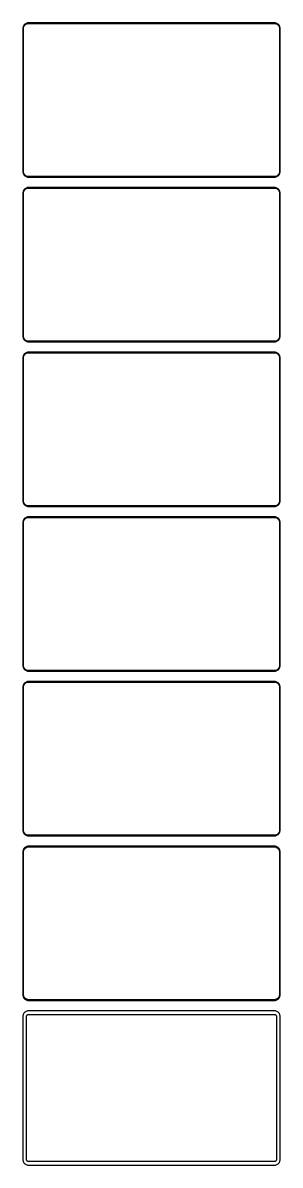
# Model space of a CAD drawing. Header units: metres. Extents: x -112 to 112, y 2093 to 4243.
# Drawn here: x -112 to 112, y 2093 to 3091 of the extents above; entities that cross this region are included whole.
import ezdxf

# ---------------------------------------------------------------- set-up
doc = ezdxf.new("R2010")
doc.units = ezdxf.units.M

msp = doc.modelspace()

# ---------------------------------------------------------------- linework, layer by layer
for p, q in [((-112.461, 3087.13), (-112.5, 3086.5)), ((-112.343, 3087.74), (-112.461, 3087.13)), ((-112.149, 3088.34), (-112.343, 3087.74)), ((-111.882, 3088.91), (-112.149, 3088.34)), ((-112, 3086.25), (-111.963, 3086.85)), ((-111.963, 3086.85), (-111.851, 3087.43)), ((-111.545, 3089.44), (-111.882, 3088.91)), ((-111.851, 3087.43), (-111.666, 3088)), ((-111.666, 3088), (-111.412, 3088.54)), ((-111.145, 3089.92), (-111.545, 3089.44)), ((-111.412, 3088.54), (-111.093, 3089.04)), ((-110.687, 3090.35), (-111.145, 3089.92)), ((-111.093, 3089.04), (-110.713, 3089.5)), ((-110.713, 3089.5), (-110.278, 3089.91)), ((-110.179, 3090.72), (-110.687, 3090.35)), ((-110.278, 3089.91), (-109.795, 3090.26)), ((-109.629, 3091.02), (-110.179, 3090.72)), ((-109.795, 3090.26), (-109.272, 3090.55)), ((-109.045, 3091.26), (-109.629, 3091.02)), ((-109.272, 3090.55), (-108.718, 3090.77)), ((-108.437, 3091.41), (-109.045, 3091.26)), ((-108.718, 3090.77), (-108.14, 3090.92)), ((-107.814, 3091.49), (-108.437, 3091.41)), ((-108.14, 3090.92), (-107.548, 3090.99)), ((107.814, 3091.49), (-107.814, 3091.49)), ((-107.548, 3090.99), (107.548, 3090.99)), ((107.548, 3090.99), (108.14, 3090.92)), ((108.437, 3091.41), (107.814, 3091.49)), ((108.14, 3090.92), (108.718, 3090.77)), ((109.045, 3091.26), (108.437, 3091.41)), ((108.718, 3090.77), (109.272, 3090.55)), ((109.629, 3091.02), (109.045, 3091.26)), ((109.272, 3090.55), (109.795, 3090.26)), ((110.179, 3090.72), (109.629, 3091.02)), ((109.795, 3090.26), (110.278, 3089.91)), ((110.687, 3090.35), (110.179, 3090.72)), ((110.278, 3089.91), (110.713, 3089.5)), ((111.145, 3089.92), (110.687, 3090.35)), ((110.713, 3089.5), (111.093, 3089.04)), ((111.093, 3089.04), (111.412, 3088.54)), ((111.545, 3089.44), (111.145, 3089.92)), ((111.412, 3088.54), (111.666, 3088)), ((111.882, 3088.91), (111.545, 3089.44)), ((111.666, 3088), (111.851, 3087.43)), ((111.851, 3087.43), (111.963, 3086.85)), ((112.149, 3088.34), (111.882, 3088.91)), ((111.963, 3086.85), (112, 3086.25)), ((112.343, 3087.74), (112.149, 3088.34)), ((112.461, 3087.13), (112.343, 3087.74)), ((112.5, 3086.5), (112.461, 3087.13)), ((-112.5, 3086.5), (-112.5, 2961.5)), ((-112, 2961.75), (-112, 3086.25)), ((112, 3086.25), (112, 2961.75)), ((112.5, 2961.5), (112.5, 3086.5)), ((-112.5, 2961.5), (-112.461, 2960.87)), ((-112.461, 2960.87), (-112.343, 2960.26)), ((-112.343, 2960.26), (-112.149, 2959.66)), ((-112.149, 2959.66), (-111.882, 2959.09)), ((-111.963, 2961.15), (-112, 2961.75)), ((-111.851, 2960.57), (-111.963, 2961.15)), ((-111.882, 2959.09), (-111.545, 2958.56)), ((-111.666, 2960), (-111.851, 2960.57)), ((-111.412, 2959.46), (-111.666, 2960)), ((-111.545, 2958.56), (-111.145, 2958.08)), ((-111.093, 2958.96), (-111.412, 2959.46)), ((-111.145, 2958.08), (-110.687, 2957.65)), ((-110.713, 2958.5), (-111.093, 2958.96)), ((-110.278, 2958.09), (-110.713, 2958.5)), ((-110.687, 2957.65), (-110.179, 2957.28)), ((-109.795, 2957.74), (-110.278, 2958.09)), ((-110.179, 2957.28), (-109.629, 2956.98)), ((-109.272, 2957.45), (-109.795, 2957.74)), ((-108.718, 2957.23), (-109.272, 2957.45)), ((-108.14, 2957.08), (-108.718, 2957.23)), ((-107.548, 2957.01), (-108.14, 2957.08)), ((107.548, 2957.01), (-107.548, 2957.01)), ((108.14, 2957.08), (107.548, 2957.01)), ((108.718, 2957.23), (108.14, 2957.08)), ((109.272, 2957.45), (108.718, 2957.23)), ((109.795, 2957.74), (109.272, 2957.45)), ((109.629, 2956.98), (110.179, 2957.28)), ((110.278, 2958.09), (109.795, 2957.74)), ((110.179, 2957.28), (110.687, 2957.65)), ((110.713, 2958.5), (110.278, 2958.09)), ((110.687, 2957.65), (111.145, 2958.08)), ((111.093, 2958.96), (110.713, 2958.5)), ((111.412, 2959.46), (111.093, 2958.96)), ((111.145, 2958.08), (111.545, 2958.56)), ((111.666, 2960), (111.412, 2959.46)), ((111.545, 2958.56), (111.882, 2959.09)), ((111.851, 2960.57), (111.666, 2960)), ((111.963, 2961.15), (111.851, 2960.57)), ((111.882, 2959.09), (112.149, 2959.66)), ((112, 2961.75), (111.963, 2961.15)), ((112.149, 2959.66), (112.343, 2960.26)), ((112.343, 2960.26), (112.461, 2960.87)), ((112.461, 2960.87), (112.5, 2961.5)), ((-109.629, 2947.02), (-110.179, 2946.72)), ((-109.629, 2956.98), (-109.045, 2956.74)), ((-109.045, 2947.26), (-109.629, 2947.02)), ((-109.045, 2956.74), (-108.437, 2956.59)), ((-108.437, 2947.41), (-109.045, 2947.26)), ((-108.437, 2956.59), (-107.814, 2956.51)), ((-107.814, 2947.49), (-108.437, 2947.41)), ((-107.814, 2956.51), (107.814, 2956.51)), ((107.814, 2947.49), (-107.814, 2947.49)), ((107.814, 2956.51), (108.437, 2956.59)), ((108.437, 2947.41), (107.814, 2947.49)), ((108.437, 2956.59), (109.045, 2956.74)), ((109.045, 2947.26), (108.437, 2947.41)), ((109.045, 2956.74), (109.629, 2956.98)), ((109.629, 2947.02), (109.045, 2947.26)), ((110.179, 2946.72), (109.629, 2947.02)), ((-112.461, 2943.13), (-112.5, 2942.5)), ((-112.5, 2942.5), (-112.5, 2817.5)), ((-112.343, 2943.74), (-112.461, 2943.13)), ((-112.149, 2944.34), (-112.343, 2943.74)), ((-111.882, 2944.91), (-112.149, 2944.34)), ((-112, 2942.25), (-111.963, 2942.85)), ((-112, 2817.75), (-112, 2942.25)), ((-111.963, 2942.85), (-111.851, 2943.43)), ((-111.545, 2945.44), (-111.882, 2944.91)), ((-111.851, 2943.43), (-111.666, 2944)), ((-111.666, 2944), (-111.412, 2944.54)), ((-111.145, 2945.92), (-111.545, 2945.44)), ((-111.412, 2944.54), (-111.093, 2945.04)), ((-110.687, 2946.35), (-111.145, 2945.92)), ((-111.093, 2945.04), (-110.713, 2945.5)), ((-110.713, 2945.5), (-110.278, 2945.91)), ((-110.179, 2946.72), (-110.687, 2946.35)), ((-110.278, 2945.91), (-109.795, 2946.26)), ((-109.795, 2946.26), (-109.272, 2946.55)), ((-109.272, 2946.55), (-108.718, 2946.77)), ((-108.718, 2946.77), (-108.14, 2946.92)), ((-108.14, 2946.92), (-107.548, 2946.99)), ((-107.548, 2946.99), (107.548, 2946.99)), ((107.548, 2946.99), (108.14, 2946.92)), ((108.14, 2946.92), (108.718, 2946.77)), ((108.718, 2946.77), (109.272, 2946.55)), ((109.272, 2946.55), (109.795, 2946.26)), ((109.795, 2946.26), (110.278, 2945.91)), ((110.687, 2946.35), (110.179, 2946.72)), ((110.278, 2945.91), (110.713, 2945.5)), ((111.145, 2945.92), (110.687, 2946.35)), ((110.713, 2945.5), (111.093, 2945.04)), ((111.093, 2945.04), (111.412, 2944.54)), ((111.545, 2945.44), (111.145, 2945.92)), ((111.412, 2944.54), (111.666, 2944)), ((111.882, 2944.91), (111.545, 2945.44)), ((111.666, 2944), (111.851, 2943.43)), ((111.851, 2943.43), (111.963, 2942.85)), ((112.149, 2944.34), (111.882, 2944.91)), ((111.963, 2942.85), (112, 2942.25)), ((112, 2942.25), (112, 2817.75)), ((112.343, 2943.74), (112.149, 2944.34)), ((112.461, 2943.13), (112.343, 2943.74)), ((112.5, 2942.5), (112.461, 2943.13)), ((112.5, 2817.5), (112.5, 2942.5)), ((-112.5, 2817.5), (-112.461, 2816.87)), ((-111.963, 2817.15), (-112, 2817.75)), ((-111.851, 2816.57), (-111.963, 2817.15)), ((111.963, 2817.15), (111.851, 2816.57)), ((112, 2817.75), (111.963, 2817.15)), ((112.461, 2816.87), (112.5, 2817.5)), ((-112.461, 2816.87), (-112.343, 2816.26)), ((-112.343, 2816.26), (-112.149, 2815.66)), ((-112.149, 2815.66), (-111.882, 2815.09)), ((-111.882, 2815.09), (-111.545, 2814.56)), ((-111.666, 2816), (-111.851, 2816.57)), ((-111.412, 2815.46), (-111.666, 2816)), ((-111.545, 2814.56), (-111.145, 2814.08)), ((-111.093, 2814.96), (-111.412, 2815.46)), ((-111.145, 2814.08), (-110.687, 2813.65)), ((-110.713, 2814.5), (-111.093, 2814.96)), ((-110.278, 2814.09), (-110.713, 2814.5)), ((-110.687, 2813.65), (-110.179, 2813.28)), ((-109.795, 2813.74), (-110.278, 2814.09)), ((-110.179, 2813.28), (-109.629, 2812.98)), ((-109.272, 2813.45), (-109.795, 2813.74)), ((-109.629, 2812.98), (-109.045, 2812.74)), ((-108.718, 2813.23), (-109.272, 2813.45)), ((-109.045, 2812.74), (-108.437, 2812.59)), ((-108.14, 2813.08), (-108.718, 2813.23)), ((-108.437, 2812.59), (-107.814, 2812.51)), ((-107.548, 2813.01), (-108.14, 2813.08)), ((-107.814, 2812.51), (107.814, 2812.51)), ((107.548, 2813.01), (-107.548, 2813.01)), ((108.14, 2813.08), (107.548, 2813.01)), ((107.814, 2812.51), (108.437, 2812.59)), ((108.718, 2813.23), (108.14, 2813.08)), ((108.437, 2812.59), (109.045, 2812.74)), ((109.272, 2813.45), (108.718, 2813.23)), ((109.045, 2812.74), (109.629, 2812.98)), ((109.795, 2813.74), (109.272, 2813.45)), ((109.629, 2812.98), (110.179, 2813.28)), ((110.278, 2814.09), (109.795, 2813.74)), ((110.179, 2813.28), (110.687, 2813.65)), ((110.713, 2814.5), (110.278, 2814.09)), ((110.687, 2813.65), (111.145, 2814.08)), ((111.093, 2814.96), (110.713, 2814.5)), ((111.412, 2815.46), (111.093, 2814.96)), ((111.145, 2814.08), (111.545, 2814.56)), ((111.666, 2816), (111.412, 2815.46)), ((111.545, 2814.56), (111.882, 2815.09)), ((111.851, 2816.57), (111.666, 2816)), ((111.882, 2815.09), (112.149, 2815.66)), ((112.149, 2815.66), (112.343, 2816.26)), ((112.343, 2816.26), (112.461, 2816.87)), ((-112.461, 2799.13), (-112.5, 2798.5)), ((-112.5, 2798.5), (-112.5, 2673.5)), ((-112.343, 2799.74), (-112.461, 2799.13)), ((-112.149, 2800.34), (-112.343, 2799.74)), ((-111.882, 2800.91), (-112.149, 2800.34)), ((-112, 2798.25), (-111.963, 2798.85)), ((-112, 2673.75), (-112, 2798.25)), ((-111.963, 2798.85), (-111.851, 2799.43)), ((-111.545, 2801.44), (-111.882, 2800.91)), ((-111.851, 2799.43), (-111.666, 2800)), ((-111.666, 2800), (-111.412, 2800.54)), ((-111.145, 2801.92), (-111.545, 2801.44)), ((-111.412, 2800.54), (-111.093, 2801.04)), ((-110.687, 2802.35), (-111.145, 2801.92)), ((-111.093, 2801.04), (-110.713, 2801.5)), ((-110.713, 2801.5), (-110.278, 2801.91)), ((-110.179, 2802.72), (-110.687, 2802.35)), ((-110.278, 2801.91), (-109.795, 2802.26)), ((-109.629, 2803.02), (-110.179, 2802.72)), ((-109.795, 2802.26), (-109.272, 2802.55)), ((-109.045, 2803.26), (-109.629, 2803.02)), ((-109.272, 2802.55), (-108.718, 2802.77)), ((-108.437, 2803.41), (-109.045, 2803.26)), ((-108.718, 2802.77), (-108.14, 2802.92)), ((-107.814, 2803.49), (-108.437, 2803.41)), ((-108.14, 2802.92), (-107.548, 2802.99)), ((107.814, 2803.49), (-107.814, 2803.49)), ((-107.548, 2802.99), (107.548, 2802.99)), ((107.548, 2802.99), (108.14, 2802.92)), ((108.437, 2803.41), (107.814, 2803.49)), ((108.14, 2802.92), (108.718, 2802.77)), ((109.045, 2803.26), (108.437, 2803.41)), ((108.718, 2802.77), (109.272, 2802.55)), ((109.629, 2803.02), (109.045, 2803.26)), ((109.272, 2802.55), (109.795, 2802.26)), ((110.179, 2802.72), (109.629, 2803.02)), ((109.795, 2802.26), (110.278, 2801.91)), ((110.687, 2802.35), (110.179, 2802.72)), ((110.278, 2801.91), (110.713, 2801.5)), ((111.145, 2801.92), (110.687, 2802.35)), ((110.713, 2801.5), (111.093, 2801.04)), ((111.093, 2801.04), (111.412, 2800.54)), ((111.545, 2801.44), (111.145, 2801.92)), ((111.412, 2800.54), (111.666, 2800)), ((111.882, 2800.91), (111.545, 2801.44)), ((111.666, 2800), (111.851, 2799.43)), ((111.851, 2799.43), (111.963, 2798.85)), ((112.149, 2800.34), (111.882, 2800.91)), ((111.963, 2798.85), (112, 2798.25)), ((112, 2798.25), (112, 2673.75)), ((112.343, 2799.74), (112.149, 2800.34)), ((112.461, 2799.13), (112.343, 2799.74)), ((112.5, 2798.5), (112.461, 2799.13)), ((112.5, 2673.5), (112.5, 2798.5)), ((-112.5, 2673.5), (-112.461, 2672.87)), ((-112.461, 2672.87), (-112.343, 2672.26)), ((-112.343, 2672.26), (-112.149, 2671.66)), ((-112.149, 2671.66), (-111.882, 2671.09)), ((-111.963, 2673.15), (-112, 2673.75)), ((-111.851, 2672.57), (-111.963, 2673.15)), ((-111.882, 2671.09), (-111.545, 2670.56)), ((-111.666, 2672), (-111.851, 2672.57)), ((-111.412, 2671.46), (-111.666, 2672)), ((-111.545, 2670.56), (-111.145, 2670.08)), ((-111.093, 2670.96), (-111.412, 2671.46)), ((-111.145, 2670.08), (-110.687, 2669.65)), ((-110.713, 2670.5), (-111.093, 2670.96)), ((-110.278, 2670.09), (-110.713, 2670.5)), ((-110.687, 2669.65), (-110.179, 2669.28)), ((-109.795, 2669.74), (-110.278, 2670.09)), ((-110.179, 2669.28), (-109.629, 2668.98)), ((-109.272, 2669.45), (-109.795, 2669.74)), ((-109.629, 2668.98), (-109.045, 2668.74)), ((-108.718, 2669.23), (-109.272, 2669.45)), ((-109.045, 2668.74), (-108.437, 2668.59)), ((-108.14, 2669.08), (-108.718, 2669.23)), ((-108.437, 2668.59), (-107.814, 2668.51)), ((-107.548, 2669.01), (-108.14, 2669.08)), ((-107.814, 2668.51), (107.814, 2668.51)), ((107.548, 2669.01), (-107.548, 2669.01)), ((108.14, 2669.08), (107.548, 2669.01)), ((107.814, 2668.51), (108.437, 2668.59)), ((108.718, 2669.23), (108.14, 2669.08)), ((108.437, 2668.59), (109.045, 2668.74)), ((109.272, 2669.45), (108.718, 2669.23)), ((109.045, 2668.74), (109.629, 2668.98)), ((109.795, 2669.74), (109.272, 2669.45)), ((109.629, 2668.98), (110.179, 2669.28)), ((110.278, 2670.09), (109.795, 2669.74)), ((110.179, 2669.28), (110.687, 2669.65)), ((110.713, 2670.5), (110.278, 2670.09)), ((110.687, 2669.65), (111.145, 2670.08)), ((111.093, 2670.96), (110.713, 2670.5)), ((111.412, 2671.46), (111.093, 2670.96)), ((111.145, 2670.08), (111.545, 2670.56)), ((111.666, 2672), (111.412, 2671.46)), ((111.545, 2670.56), (111.882, 2671.09)), ((111.851, 2672.57), (111.666, 2672)), ((111.963, 2673.15), (111.851, 2672.57)), ((111.882, 2671.09), (112.149, 2671.66)), ((112, 2673.75), (111.963, 2673.15)), ((112.149, 2671.66), (112.343, 2672.26)), ((112.343, 2672.26), (112.461, 2672.87)), ((112.461, 2672.87), (112.5, 2673.5)), ((-111.545, 2657.44), (-111.882, 2656.91)), ((-111.145, 2657.92), (-111.545, 2657.44)), ((-110.687, 2658.35), (-111.145, 2657.92)), ((-111.093, 2657.04), (-110.713, 2657.5)), ((-110.713, 2657.5), (-110.278, 2657.91)), ((-110.179, 2658.72), (-110.687, 2658.35)), ((-110.278, 2657.91), (-109.795, 2658.26)), ((-109.629, 2659.02), (-110.179, 2658.72)), ((-109.795, 2658.26), (-109.272, 2658.55)), ((-109.045, 2659.26), (-109.629, 2659.02)), ((-109.272, 2658.55), (-108.718, 2658.77)), ((-108.437, 2659.41), (-109.045, 2659.26)), ((-108.718, 2658.77), (-108.14, 2658.92)), ((-107.814, 2659.49), (-108.437, 2659.41)), ((-108.14, 2658.92), (-107.548, 2658.99)), ((107.814, 2659.49), (-107.814, 2659.49)), ((-107.548, 2658.99), (107.548, 2658.99)), ((107.548, 2658.99), (108.14, 2658.92)), ((108.437, 2659.41), (107.814, 2659.49)), ((108.14, 2658.92), (108.718, 2658.77)), ((109.045, 2659.26), (108.437, 2659.41)), ((108.718, 2658.77), (109.272, 2658.55)), ((109.629, 2659.02), (109.045, 2659.26)), ((109.272, 2658.55), (109.795, 2658.26)), ((110.179, 2658.72), (109.629, 2659.02)), ((109.795, 2658.26), (110.278, 2657.91)), ((110.687, 2658.35), (110.179, 2658.72)), ((110.278, 2657.91), (110.713, 2657.5)), ((111.145, 2657.92), (110.687, 2658.35)), ((110.713, 2657.5), (111.093, 2657.04)), ((111.545, 2657.44), (111.145, 2657.92)), ((111.882, 2656.91), (111.545, 2657.44)), ((-112.461, 2655.13), (-112.5, 2654.5)), ((-112.5, 2654.5), (-112.5, 2529.5)), ((-112.343, 2655.74), (-112.461, 2655.13)), ((-112.149, 2656.34), (-112.343, 2655.74)), ((-111.882, 2656.91), (-112.149, 2656.34)), ((-112, 2654.25), (-111.963, 2654.85)), ((-112, 2529.75), (-112, 2654.25)), ((-111.963, 2654.85), (-111.851, 2655.43)), ((-111.851, 2655.43), (-111.666, 2656)), ((-111.666, 2656), (-111.412, 2656.54)), ((-111.412, 2656.54), (-111.093, 2657.04)), ((111.093, 2657.04), (111.412, 2656.54)), ((111.412, 2656.54), (111.666, 2656)), ((111.666, 2656), (111.851, 2655.43)), ((111.851, 2655.43), (111.963, 2654.85)), ((112.149, 2656.34), (111.882, 2656.91)), ((111.963, 2654.85), (112, 2654.25)), ((112, 2654.25), (112, 2529.75)), ((112.343, 2655.74), (112.149, 2656.34)), ((112.461, 2655.13), (112.343, 2655.74)), ((112.5, 2654.5), (112.461, 2655.13)), ((112.5, 2529.5), (112.5, 2654.5)), ((-112.5, 2529.5), (-112.461, 2528.87)), ((-112.461, 2528.87), (-112.343, 2528.26)), ((-112.343, 2528.26), (-112.149, 2527.66)), ((-112.149, 2527.66), (-111.882, 2527.09)), ((-111.963, 2529.15), (-112, 2529.75)), ((-111.851, 2528.57), (-111.963, 2529.15)), ((-111.666, 2528), (-111.851, 2528.57)), ((-111.412, 2527.46), (-111.666, 2528)), ((-111.093, 2526.96), (-111.412, 2527.46)), ((111.412, 2527.46), (111.093, 2526.96)), ((111.666, 2528), (111.412, 2527.46)), ((111.851, 2528.57), (111.666, 2528)), ((111.963, 2529.15), (111.851, 2528.57)), ((111.882, 2527.09), (112.149, 2527.66)), ((112, 2529.75), (111.963, 2529.15)), ((112.149, 2527.66), (112.343, 2528.26)), ((112.343, 2528.26), (112.461, 2528.87)), ((112.461, 2528.87), (112.5, 2529.5)), ((-111.882, 2527.09), (-111.545, 2526.56)), ((-111.545, 2526.56), (-111.145, 2526.08)), ((-111.145, 2526.08), (-110.687, 2525.65)), ((-110.713, 2526.5), (-111.093, 2526.96)), ((-110.278, 2526.09), (-110.713, 2526.5)), ((-110.687, 2525.65), (-110.179, 2525.28)), ((-109.795, 2525.74), (-110.278, 2526.09)), ((-110.179, 2525.28), (-109.629, 2524.98)), ((-109.272, 2525.45), (-109.795, 2525.74)), ((-109.629, 2524.98), (-109.045, 2524.74)), ((-108.718, 2525.23), (-109.272, 2525.45)), ((-109.045, 2524.74), (-108.437, 2524.59)), ((-108.14, 2525.08), (-108.718, 2525.23)), ((-108.437, 2524.59), (-107.814, 2524.51)), ((-107.548, 2525.01), (-108.14, 2525.08)), ((-107.814, 2524.51), (107.814, 2524.51)), ((107.548, 2525.01), (-107.548, 2525.01)), ((108.14, 2525.08), (107.548, 2525.01)), ((107.814, 2524.51), (108.437, 2524.59)), ((108.718, 2525.23), (108.14, 2525.08)), ((108.437, 2524.59), (109.045, 2524.74)), ((109.272, 2525.45), (108.718, 2525.23)), ((109.045, 2524.74), (109.629, 2524.98)), ((109.795, 2525.74), (109.272, 2525.45)), ((109.629, 2524.98), (110.179, 2525.28)), ((110.278, 2526.09), (109.795, 2525.74)), ((110.179, 2525.28), (110.687, 2525.65)), ((110.713, 2526.5), (110.278, 2526.09)), ((110.687, 2525.65), (111.145, 2526.08)), ((111.093, 2526.96), (110.713, 2526.5)), ((111.145, 2526.08), (111.545, 2526.56)), ((111.545, 2526.56), (111.882, 2527.09)), ((-112.461, 2511.13), (-112.5, 2510.5)), ((-112.5, 2510.5), (-112.5, 2385.5)), ((-112.343, 2511.74), (-112.461, 2511.13)), ((-112.149, 2512.34), (-112.343, 2511.74)), ((-111.882, 2512.91), (-112.149, 2512.34)), ((-112, 2510.25), (-111.963, 2510.85)), ((-112, 2385.75), (-112, 2510.25)), ((-111.963, 2510.85), (-111.851, 2511.43)), ((-111.545, 2513.44), (-111.882, 2512.91)), ((-111.851, 2511.43), (-111.666, 2512)), ((-111.666, 2512), (-111.412, 2512.54)), ((-111.145, 2513.92), (-111.545, 2513.44)), ((-111.412, 2512.54), (-111.093, 2513.04)), ((-110.687, 2514.35), (-111.145, 2513.92)), ((-111.093, 2513.04), (-110.713, 2513.5)), ((-110.713, 2513.5), (-110.278, 2513.91)), ((-110.179, 2514.72), (-110.687, 2514.35)), ((-110.278, 2513.91), (-109.795, 2514.26)), ((-109.629, 2515.02), (-110.179, 2514.72)), ((-109.795, 2514.26), (-109.272, 2514.55)), ((-109.045, 2515.26), (-109.629, 2515.02)), ((-109.272, 2514.55), (-108.718, 2514.77)), ((-108.437, 2515.41), (-109.045, 2515.26)), ((-108.718, 2514.77), (-108.14, 2514.92)), ((-107.814, 2515.49), (-108.437, 2515.41)), ((-108.14, 2514.92), (-107.548, 2514.99)), ((107.814, 2515.49), (-107.814, 2515.49)), ((-107.548, 2514.99), (107.548, 2514.99)), ((107.548, 2514.99), (108.14, 2514.92)), ((108.437, 2515.41), (107.814, 2515.49)), ((108.14, 2514.92), (108.718, 2514.77)), ((109.045, 2515.26), (108.437, 2515.41)), ((108.718, 2514.77), (109.272, 2514.55)), ((109.629, 2515.02), (109.045, 2515.26)), ((109.272, 2514.55), (109.795, 2514.26)), ((110.179, 2514.72), (109.629, 2515.02)), ((109.795, 2514.26), (110.278, 2513.91)), ((110.687, 2514.35), (110.179, 2514.72)), ((110.278, 2513.91), (110.713, 2513.5)), ((111.145, 2513.92), (110.687, 2514.35)), ((110.713, 2513.5), (111.093, 2513.04)), ((111.093, 2513.04), (111.412, 2512.54)), ((111.545, 2513.44), (111.145, 2513.92)), ((111.412, 2512.54), (111.666, 2512)), ((111.882, 2512.91), (111.545, 2513.44)), ((111.666, 2512), (111.851, 2511.43)), ((111.851, 2511.43), (111.963, 2510.85)), ((112.149, 2512.34), (111.882, 2512.91)), ((111.963, 2510.85), (112, 2510.25)), ((112, 2510.25), (112, 2385.75)), ((112.343, 2511.74), (112.149, 2512.34)), ((112.461, 2511.13), (112.343, 2511.74)), ((112.5, 2510.5), (112.461, 2511.13)), ((112.5, 2385.5), (112.5, 2510.5)), ((-112.5, 2385.5), (-112.461, 2384.87)), ((-112.461, 2384.87), (-112.343, 2384.26)), ((-112.343, 2384.26), (-112.149, 2383.66)), ((-112.149, 2383.66), (-111.882, 2383.09)), ((-111.963, 2385.15), (-112, 2385.75)), ((-111.851, 2384.57), (-111.963, 2385.15)), ((-111.882, 2383.09), (-111.545, 2382.56)), ((-111.666, 2384), (-111.851, 2384.57)), ((-111.412, 2383.46), (-111.666, 2384)), ((-111.545, 2382.56), (-111.145, 2382.08)), ((-111.093, 2382.96), (-111.412, 2383.46)), ((-111.145, 2382.08), (-110.687, 2381.65)), ((-110.713, 2382.5), (-111.093, 2382.96)), ((-110.278, 2382.09), (-110.713, 2382.5)), ((-110.687, 2381.65), (-110.179, 2381.28)), ((-109.795, 2381.74), (-110.278, 2382.09)), ((-110.179, 2381.28), (-109.629, 2380.98)), ((-109.272, 2381.45), (-109.795, 2381.74)), ((-109.629, 2380.98), (-109.045, 2380.74)), ((-108.718, 2381.23), (-109.272, 2381.45)), ((-109.045, 2380.74), (-108.437, 2380.59)), ((-108.14, 2381.08), (-108.718, 2381.23)), ((-108.437, 2380.59), (-107.814, 2380.51)), ((-107.548, 2381.01), (-108.14, 2381.08)), ((-107.814, 2380.51), (107.814, 2380.51)), ((107.548, 2381.01), (-107.548, 2381.01)), ((108.14, 2381.08), (107.548, 2381.01)), ((107.814, 2380.51), (108.437, 2380.59)), ((108.718, 2381.23), (108.14, 2381.08)), ((108.437, 2380.59), (109.045, 2380.74)), ((109.272, 2381.45), (108.718, 2381.23)), ((109.045, 2380.74), (109.629, 2380.98)), ((109.795, 2381.74), (109.272, 2381.45)), ((109.629, 2380.98), (110.179, 2381.28)), ((110.278, 2382.09), (109.795, 2381.74)), ((110.179, 2381.28), (110.687, 2381.65)), ((110.713, 2382.5), (110.278, 2382.09)), ((110.687, 2381.65), (111.145, 2382.08)), ((111.093, 2382.96), (110.713, 2382.5)), ((111.412, 2383.46), (111.093, 2382.96)), ((111.145, 2382.08), (111.545, 2382.56)), ((111.666, 2384), (111.412, 2383.46)), ((111.545, 2382.56), (111.882, 2383.09)), ((111.851, 2384.57), (111.666, 2384)), ((111.963, 2385.15), (111.851, 2384.57)), ((111.882, 2383.09), (112.149, 2383.66)), ((112, 2385.75), (111.963, 2385.15)), ((112.149, 2383.66), (112.343, 2384.26)), ((112.343, 2384.26), (112.461, 2384.87)), ((112.461, 2384.87), (112.5, 2385.5)), ((-112.343, 2367.74), (-112.461, 2367.13)), ((-112.149, 2368.34), (-112.343, 2367.74)), ((-111.882, 2368.91), (-112.149, 2368.34)), ((-111.545, 2369.44), (-111.882, 2368.91)), ((-111.685, 2367.39), (-111.507, 2367.94)), ((-111.145, 2369.92), (-111.545, 2369.44)), ((-111.507, 2367.94), (-111.262, 2368.46)), ((-111.262, 2368.46), (-110.954, 2368.94)), ((-110.687, 2370.35), (-111.145, 2369.92)), ((-110.954, 2368.94), (-110.588, 2369.38)), ((-110.179, 2370.72), (-110.687, 2370.35)), ((-110.588, 2369.38), (-110.168, 2369.78)), ((-109.629, 2371.02), (-110.179, 2370.72)), ((-110.168, 2369.78), (-109.703, 2370.12)), ((-109.703, 2370.12), (-109.199, 2370.39)), ((-109.045, 2371.26), (-109.629, 2371.02)), ((-109.199, 2370.39), (-108.665, 2370.6)), ((-108.437, 2371.41), (-109.045, 2371.26)), ((-108.665, 2370.6), (-108.108, 2370.75)), ((-107.814, 2371.49), (-108.437, 2371.41)), ((-108.108, 2370.75), (-107.537, 2370.82)), ((107.814, 2371.49), (-107.814, 2371.49)), ((-107.537, 2370.82), (107.537, 2370.82)), ((107.537, 2370.82), (108.108, 2370.75)), ((108.437, 2371.41), (107.814, 2371.49)), ((108.108, 2370.75), (108.665, 2370.6)), ((109.045, 2371.26), (108.437, 2371.41)), ((108.665, 2370.6), (109.199, 2370.39)), ((109.629, 2371.02), (109.045, 2371.26)), ((109.199, 2370.39), (109.703, 2370.12)), ((110.179, 2370.72), (109.629, 2371.02)), ((109.703, 2370.12), (110.168, 2369.78)), ((110.168, 2369.78), (110.588, 2369.38)), ((110.687, 2370.35), (110.179, 2370.72)), ((110.588, 2369.38), (110.954, 2368.94)), ((111.145, 2369.92), (110.687, 2370.35)), ((110.954, 2368.94), (111.262, 2368.46)), ((111.545, 2369.44), (111.145, 2369.92)), ((111.262, 2368.46), (111.507, 2367.94)), ((111.507, 2367.94), (111.685, 2367.39)), ((111.882, 2368.91), (111.545, 2369.44)), ((112.149, 2368.34), (111.882, 2368.91)), ((112.343, 2367.74), (112.149, 2368.34)), ((112.461, 2367.13), (112.343, 2367.74)), ((-112.461, 2367.13), (-112.5, 2366.5)), ((-112.5, 2366.5), (-112.5, 2241.5)), ((-111.828, 2366.25), (-111.792, 2366.82)), ((-111.828, 2241.75), (-111.828, 2366.25)), ((-111.792, 2366.82), (-111.685, 2367.39)), ((111.685, 2367.39), (111.792, 2366.82)), ((111.792, 2366.82), (111.828, 2366.25)), ((111.828, 2366.25), (111.828, 2241.75)), ((112.5, 2366.5), (112.461, 2367.13)), ((112.5, 2241.5), (112.5, 2366.5)), ((-112.5, 2241.5), (-112.461, 2240.87)), ((-112.461, 2240.87), (-112.343, 2240.26)), ((-112.343, 2240.26), (-112.149, 2239.66)), ((-112.149, 2239.66), (-111.882, 2239.09)), ((-111.882, 2239.09), (-111.545, 2238.56)), ((-111.792, 2241.18), (-111.828, 2241.75)), ((-111.685, 2240.61), (-111.792, 2241.18)), ((-111.507, 2240.06), (-111.685, 2240.61)), ((-111.545, 2238.56), (-111.145, 2238.08)), ((-111.262, 2239.54), (-111.507, 2240.06)), ((-110.954, 2239.06), (-111.262, 2239.54)), ((-111.145, 2238.08), (-110.687, 2237.65)), ((-110.588, 2238.62), (-110.954, 2239.06)), ((-110.168, 2238.22), (-110.588, 2238.62)), ((-109.703, 2237.88), (-110.168, 2238.22)), ((-109.199, 2237.61), (-109.703, 2237.88)), ((109.703, 2237.88), (109.199, 2237.61)), ((110.168, 2238.22), (109.703, 2237.88)), ((110.588, 2238.62), (110.168, 2238.22)), ((110.954, 2239.06), (110.588, 2238.62)), ((110.687, 2237.65), (111.145, 2238.08)), ((111.262, 2239.54), (110.954, 2239.06)), ((111.145, 2238.08), (111.545, 2238.56)), ((111.507, 2240.06), (111.262, 2239.54)), ((111.685, 2240.61), (111.507, 2240.06)), ((111.545, 2238.56), (111.882, 2239.09)), ((111.792, 2241.18), (111.685, 2240.61)), ((111.828, 2241.75), (111.792, 2241.18)), ((111.882, 2239.09), (112.149, 2239.66)), ((112.149, 2239.66), (112.343, 2240.26)), ((112.343, 2240.26), (112.461, 2240.87)), ((112.461, 2240.87), (112.5, 2241.5)), ((-110.687, 2237.65), (-110.179, 2237.28)), ((-110.179, 2237.28), (-109.629, 2236.98)), ((-109.629, 2236.98), (-109.045, 2236.74)), ((-108.665, 2237.4), (-109.199, 2237.61)), ((-109.045, 2236.74), (-108.437, 2236.59)), ((-108.108, 2237.25), (-108.665, 2237.4)), ((-108.437, 2236.59), (-107.814, 2236.51)), ((-107.537, 2237.18), (-108.108, 2237.25)), ((-107.814, 2236.51), (107.814, 2236.51)), ((107.537, 2237.18), (-107.537, 2237.18)), ((108.108, 2237.25), (107.537, 2237.18)), ((107.814, 2236.51), (108.437, 2236.59)), ((108.665, 2237.4), (108.108, 2237.25)), ((108.437, 2236.59), (109.045, 2236.74)), ((109.199, 2237.61), (108.665, 2237.4)), ((109.045, 2236.74), (109.629, 2236.98)), ((109.629, 2236.98), (110.179, 2237.28)), ((110.179, 2237.28), (110.687, 2237.65)), ((-112.461, 2223.13), (-112.5, 2222.5)), ((-112.5, 2222.5), (-112.5, 2097.5)), ((-112.343, 2223.74), (-112.461, 2223.13)), ((-112.149, 2224.34), (-112.343, 2223.74)), ((-111.882, 2224.91), (-112.149, 2224.34)), ((-111.545, 2225.44), (-111.882, 2224.91)), ((-111.145, 2225.92), (-111.545, 2225.44)), ((-110.687, 2226.35), (-111.145, 2225.92)), ((-110.179, 2226.72), (-110.687, 2226.35)), ((-109.629, 2227.02), (-110.179, 2226.72)), ((-109.045, 2227.26), (-109.629, 2227.02)), ((-109.36, 2222.25), (-109.343, 2222.51)), ((-109.36, 2097.75), (-109.36, 2222.25)), ((-109.343, 2222.51), (-109.293, 2222.77)), ((-109.293, 2222.77), (-109.211, 2223.03)), ((-109.211, 2223.03), (-109.099, 2223.27)), ((-109.099, 2223.27), (-108.957, 2223.49)), ((-108.437, 2227.41), (-109.045, 2227.26)), ((-108.957, 2223.49), (-108.788, 2223.69)), ((-108.788, 2223.69), (-108.595, 2223.88)), ((-108.595, 2223.88), (-108.38, 2224.03)), ((-107.814, 2227.49), (-108.437, 2227.41)), ((-108.38, 2224.03), (-108.148, 2224.16)), ((-108.148, 2224.16), (-107.902, 2224.26)), ((-107.902, 2224.26), (-107.645, 2224.32)), ((107.814, 2227.49), (-107.814, 2227.49)), ((-107.645, 2224.32), (-107.382, 2224.36)), ((-107.382, 2224.36), (107.382, 2224.36)), ((107.382, 2224.36), (107.645, 2224.32)), ((107.645, 2224.32), (107.902, 2224.26)), ((108.437, 2227.41), (107.814, 2227.49)), ((107.902, 2224.26), (108.148, 2224.16)), ((108.148, 2224.16), (108.38, 2224.03)), ((108.38, 2224.03), (108.595, 2223.88)), ((109.045, 2227.26), (108.437, 2227.41)), ((108.595, 2223.88), (108.788, 2223.69)), ((108.788, 2223.69), (108.957, 2223.49)), ((108.957, 2223.49), (109.099, 2223.27)), ((109.629, 2227.02), (109.045, 2227.26)), ((109.099, 2223.27), (109.211, 2223.03)), ((109.211, 2223.03), (109.293, 2222.77)), ((109.293, 2222.77), (109.343, 2222.51)), ((109.343, 2222.51), (109.36, 2222.25)), ((109.36, 2222.25), (109.36, 2097.75)), ((110.179, 2226.72), (109.629, 2227.02)), ((110.687, 2226.35), (110.179, 2226.72)), ((111.145, 2225.92), (110.687, 2226.35)), ((111.545, 2225.44), (111.145, 2225.92)), ((111.882, 2224.91), (111.545, 2225.44)), ((112.149, 2224.34), (111.882, 2224.91)), ((112.343, 2223.74), (112.149, 2224.34)), ((112.461, 2223.13), (112.343, 2223.74)), ((112.5, 2222.5), (112.461, 2223.13)), ((112.5, 2097.5), (112.5, 2222.5)), ((-112.5, 2097.5), (-112.461, 2096.87)), ((-112.461, 2096.87), (-112.343, 2096.26)), ((-112.343, 2096.26), (-112.149, 2095.66)), ((-112.149, 2095.66), (-111.882, 2095.09)), ((-111.882, 2095.09), (-111.545, 2094.56)), ((-111.545, 2094.56), (-111.145, 2094.08)), ((-111.145, 2094.08), (-110.687, 2093.65)), ((-110.687, 2093.65), (-110.179, 2093.28)), ((-110.179, 2093.28), (-109.629, 2092.98)), ((-109.629, 2092.98), (-109.045, 2092.74)), ((-109.343, 2097.49), (-109.36, 2097.75)), ((-109.293, 2097.23), (-109.343, 2097.49)), ((-109.211, 2096.97), (-109.293, 2097.23)), ((-109.099, 2096.73), (-109.211, 2096.97)), ((-108.957, 2096.51), (-109.099, 2096.73)), ((-109.045, 2092.74), (-108.437, 2092.59)), ((-108.788, 2096.31), (-108.957, 2096.51)), ((-108.595, 2096.12), (-108.788, 2096.31)), ((-108.38, 2095.97), (-108.595, 2096.12)), ((-108.437, 2092.59), (-107.814, 2092.51)), ((-108.148, 2095.84), (-108.38, 2095.97)), ((-107.902, 2095.74), (-108.148, 2095.84)), ((-107.645, 2095.68), (-107.902, 2095.74)), ((-107.814, 2092.51), (107.814, 2092.51)), ((-107.382, 2095.64), (-107.645, 2095.68)), ((107.382, 2095.64), (-107.382, 2095.64)), ((107.645, 2095.68), (107.382, 2095.64)), ((107.902, 2095.74), (107.645, 2095.68)), ((107.814, 2092.51), (108.437, 2092.59)), ((108.148, 2095.84), (107.902, 2095.74)), ((108.38, 2095.97), (108.148, 2095.84)), ((108.595, 2096.12), (108.38, 2095.97)), ((108.437, 2092.59), (109.045, 2092.74)), ((108.788, 2096.31), (108.595, 2096.12)), ((108.957, 2096.51), (108.788, 2096.31)), ((109.099, 2096.73), (108.957, 2096.51)), ((109.045, 2092.74), (109.629, 2092.98)), ((109.211, 2096.97), (109.099, 2096.73)), ((109.293, 2097.23), (109.211, 2096.97)), ((109.343, 2097.49), (109.293, 2097.23)), ((109.36, 2097.75), (109.343, 2097.49)), ((109.629, 2092.98), (110.179, 2093.28)), ((110.179, 2093.28), (110.687, 2093.65)), ((110.687, 2093.65), (111.145, 2094.08)), ((111.145, 2094.08), (111.545, 2094.56)), ((111.545, 2094.56), (111.882, 2095.09)), ((111.882, 2095.09), (112.149, 2095.66)), ((112.149, 2095.66), (112.343, 2096.26)), ((112.343, 2096.26), (112.461, 2096.87)), ((112.461, 2096.87), (112.5, 2097.5))]:
    msp.add_line(p, q)

doc.saveas('drawing.dxf')
